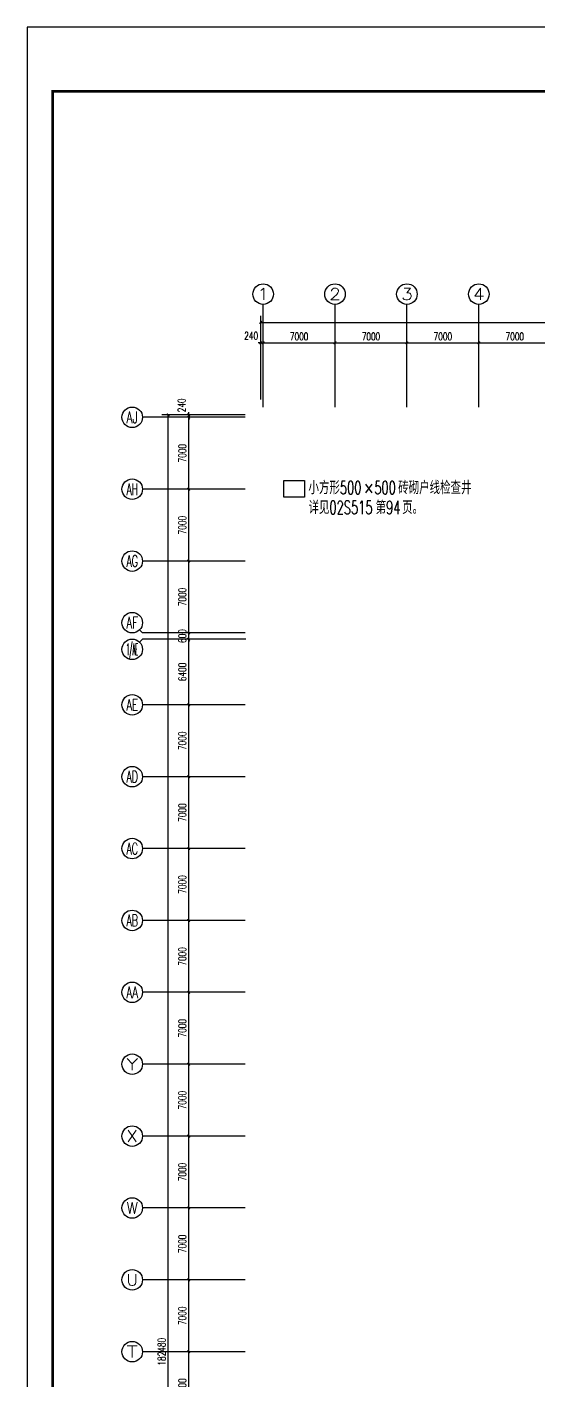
# Model space of a CAD drawing. Extents: x -4407041 to 173436, y -470270 to -29437.
# Drawn here: x -301516 to -251772, y -161194 to -29437 of the extents above; entities that cross this region are included whole.
import ezdxf
from ezdxf.enums import TextEntityAlignment as Align

# ---------------------------------------------------------------- set-up
doc = ezdxf.new("R2010")
doc.units = 0
doc.header["$LTSCALE"] = 1000
doc.header["$MEASUREMENT"] = 0
for name, color, linetype in [('AXIS', 3, 'Continuous'), ('AXIS_TEXT', 7, 'Continuous'), ('PUB_TITLE', 4, 'Continuous'), ('TWT_TEXT', 7, 'Continuous')]:
    doc.layers.add(name, color=color, linetype=linetype)
doc.styles.add('_TCH_AXIS', font='COMPLEX', dxfattribs={"bigfont": 'GBCBIG'})
doc.styles.add('_TCH_DIM_T3', font='SIMPLEX', dxfattribs={"width": 0.705882, "bigfont": 'GBCBIG'})
doc.styles.add('COMPLEX', font='COMPLEX')
doc.styles.add('hztxt', font='SIMPLEX', dxfattribs={"width": 0.8, "height": 3.5, "bigfont": 'HZTXT'})
doc.dimstyles.new('_TCH_ARCH&&250', dxfattribs={"dimtxt": 743.75, "dimasz": 250, "dimexe": 625, "dimexo": 750, "dimgap": 250, "dimtad": 1, "dimdec": 0, "dimzin": 0, "dimdsep": 46, "dimtxsty": '_TCH_DIM_T3', "dimblk": 'ARCHTICK', "dimcen": 0.09, "dimclrt": 7, "dimazin": 2, "dimtfac": 1, "dimtdec": 0, "dimtix": 1, "dimtmove": 2, "dimatfit": 3, "dimfxl": 0, "dimtolj": 1, "dimtzin": 0, "dimarcsym": 0})

# ---------------------------------------------------------------- blocks, each defined once
blk = doc.blocks.new('_ArchTick')
at = {"color": 0, "linetype": 'ByBlock', "const_width": 0.4}
blk.add_lwpolyline([(-0.5, -0.5), (0.5, 0.5)], dxfattribs=at)
blk = doc.blocks.new('*D185')
at = {"layer": 'AXIS', "color": 0, "lineweight": -2}
for p, q in [((-278768, -60194), (-279018, -60194)), ((-278768, -65694), (-278768, -59569)), ((-278768, -60194), (-278528, -60194)), ((-278528, -65694), (-278528, -59569)), ((-278528, -60194), (-278278, -60194))]:
    blk.add_line(p, q, dxfattribs=at)
at = {"layer": 'Defpoints', "color": 0}
for p in [(-278528, -60194), (-278768, -66444), (-278528, -66444)]:
    blk.add_point(p, dxfattribs=at)
at = {"layer": 'AXIS', "color": 0, "lineweight": -2, "xscale": 250, "yscale": 250, "zscale": 250}
blk.add_blockref('_ArchTick', (-278768, -60194), dxfattribs=at)
at = {"layer": 'AXIS', "color": 0, "lineweight": -2, "xscale": 250, "yscale": 250, "zscale": 250, "rotation": 180}
blk.add_blockref('_ArchTick', (-278528, -60194), dxfattribs=at)
at = {"layer": 'AXIS', "color": 7, "insert": (-279693, -59507), "char_height": 743.8, "attachment_point": 5, "style": '_TCH_DIM_T3'}
blk.add_mtext('\\A1;240', dxfattribs=at)
blk = doc.blocks.new('*D186')
at = {"layer": 'AXIS', "color": 0, "lineweight": -2}
for p, q in [((-278528, -65694), (-278528, -59569)), ((-278528, -60194), (-271528, -60194)), ((-271528, -65694), (-271528, -59569))]:
    blk.add_line(p, q, dxfattribs=at)
at = {"layer": 'Defpoints', "color": 0}
for p in [(-271528, -60194), (-278528, -66444), (-271528, -66444)]:
    blk.add_point(p, dxfattribs=at)
at = {"layer": 'AXIS', "color": 0, "lineweight": -2, "xscale": 250, "yscale": 250, "zscale": 250, "rotation": 180}
blk.add_blockref('_ArchTick', (-278528, -60194), dxfattribs=at)
at = {"layer": 'AXIS', "color": 0, "lineweight": -2, "xscale": 250, "yscale": 250, "zscale": 250}
blk.add_blockref('_ArchTick', (-271528, -60194), dxfattribs=at)
at = {"layer": 'AXIS', "color": 7, "insert": (-275028, -59572), "char_height": 743.8, "attachment_point": 5, "style": '_TCH_DIM_T3'}
blk.add_mtext('\\A1;7000', dxfattribs=at)
blk = doc.blocks.new('*D187')
at = {"layer": 'AXIS', "color": 0, "lineweight": -2}
for p, q in [((-271528, -65694), (-271528, -59569)), ((-271528, -60194), (-264528, -60194)), ((-264528, -65694), (-264528, -59569))]:
    blk.add_line(p, q, dxfattribs=at)
at = {"layer": 'Defpoints', "color": 0}
for p in [(-264528, -60194), (-271528, -66444), (-264528, -66444)]:
    blk.add_point(p, dxfattribs=at)
at = {"layer": 'AXIS', "color": 0, "lineweight": -2, "xscale": 250, "yscale": 250, "zscale": 250, "rotation": 180}
blk.add_blockref('_ArchTick', (-271528, -60194), dxfattribs=at)
at = {"layer": 'AXIS', "color": 0, "lineweight": -2, "xscale": 250, "yscale": 250, "zscale": 250}
blk.add_blockref('_ArchTick', (-264528, -60194), dxfattribs=at)
at = {"layer": 'AXIS', "color": 7, "insert": (-268028, -59572), "char_height": 743.8, "attachment_point": 5, "style": '_TCH_DIM_T3'}
blk.add_mtext('\\A1;7000', dxfattribs=at)
blk = doc.blocks.new('*D188')
at = {"layer": 'AXIS', "color": 0, "lineweight": -2}
for p, q in [((-264528, -65694), (-264528, -59569)), ((-264528, -60194), (-257528, -60194)), ((-257528, -65694), (-257528, -59569))]:
    blk.add_line(p, q, dxfattribs=at)
at = {"layer": 'Defpoints', "color": 0}
for p in [(-257528, -60194), (-264528, -66444), (-257528, -66444)]:
    blk.add_point(p, dxfattribs=at)
at = {"layer": 'AXIS', "color": 0, "lineweight": -2, "xscale": 250, "yscale": 250, "zscale": 250, "rotation": 180}
blk.add_blockref('_ArchTick', (-264528, -60194), dxfattribs=at)
at = {"layer": 'AXIS', "color": 0, "lineweight": -2, "xscale": 250, "yscale": 250, "zscale": 250}
blk.add_blockref('_ArchTick', (-257528, -60194), dxfattribs=at)
at = {"layer": 'AXIS', "color": 7, "insert": (-261028, -59572), "char_height": 743.8, "attachment_point": 5, "style": '_TCH_DIM_T3'}
blk.add_mtext('\\A1;7000', dxfattribs=at)
blk = doc.blocks.new('*D189')
at = {"layer": 'AXIS', "color": 0, "lineweight": -2}
for p, q in [((-257528, -65694), (-257528, -59569)), ((-257528, -60194), (-250528, -60194)), ((-250528, -65694), (-250528, -59569))]:
    blk.add_line(p, q, dxfattribs=at)
at = {"layer": 'Defpoints', "color": 0}
for p in [(-250528, -60194), (-257528, -66444), (-250528, -66444)]:
    blk.add_point(p, dxfattribs=at)
at = {"layer": 'AXIS', "color": 0, "lineweight": -2, "xscale": 250, "yscale": 250, "zscale": 250, "rotation": 180}
blk.add_blockref('_ArchTick', (-257528, -60194), dxfattribs=at)
at = {"layer": 'AXIS', "color": 0, "lineweight": -2, "xscale": 250, "yscale": 250, "zscale": 250}
blk.add_blockref('_ArchTick', (-250528, -60194), dxfattribs=at)
at = {"layer": 'AXIS', "color": 7, "insert": (-254028, -59572), "char_height": 743.8, "attachment_point": 5, "style": '_TCH_DIM_T3'}
blk.add_mtext('\\A1;7000', dxfattribs=at)
blk = doc.blocks.new('*D202')
at = {"layer": 'AXIS', "color": 0, "lineweight": -2}
for p, q in [((-278768, -65694), (-278768, -57569)), ((-172788, -65694), (-172788, -57569)), ((-278768, -58194), (-172788, -58194))]:
    blk.add_line(p, q, dxfattribs=at)
at = {"layer": 'Defpoints', "color": 0}
for p in [(-172788, -58194), (-278768, -66444), (-172788, -66444)]:
    blk.add_point(p, dxfattribs=at)
at = {"layer": 'AXIS', "color": 0, "lineweight": -2, "xscale": 250, "yscale": 250, "zscale": 250, "rotation": 180}
blk.add_blockref('_ArchTick', (-278768, -58194), dxfattribs=at)
at = {"layer": 'AXIS', "color": 0, "lineweight": -2, "xscale": 250, "yscale": 250, "zscale": 250}
blk.add_blockref('_ArchTick', (-172788, -58194), dxfattribs=at)
at = {"layer": 'AXIS', "color": 7, "insert": (-225778, -57572), "char_height": 743.8, "attachment_point": 5, "style": '_TCH_DIM_T3'}
blk.add_mtext('\\A1;105980', dxfattribs=at)
blk = doc.blocks.new('*D265')
at = {"layer": 'AXIS', "color": 0, "lineweight": -2}
for p, q in [((-280278, -158444), (-286403, -158444)), ((-285778, -165444), (-285778, -158444)), ((-280278, -165444), (-286403, -165444))]:
    blk.add_line(p, q, dxfattribs=at)
at = {"layer": 'Defpoints', "color": 0}
for p in [(-285778, -158444), (-279528, -158444), (-279528, -165444)]:
    blk.add_point(p, dxfattribs=at)
at = {"layer": 'AXIS', "color": 0, "lineweight": -2, "xscale": 250, "yscale": 250, "zscale": 250}
for p, rotation in [((-285778, -158444), 90), ((-285778, -165444), 270)]:
    blk.add_blockref('_ArchTick', p, dxfattribs=dict(at, rotation=rotation))
at = {"layer": 'AXIS', "color": 7, "insert": (-286400, -161944), "char_height": 743.8, "attachment_point": 5, "rotation": 90, "style": '_TCH_DIM_T3'}
blk.add_mtext('\\A1;7000', dxfattribs=at)
blk = doc.blocks.new('*D266')
at = {"layer": 'AXIS', "color": 0, "lineweight": -2}
for p, q in [((-280278, -151444), (-286403, -151444)), ((-285778, -158444), (-285778, -151444)), ((-280278, -158444), (-286403, -158444))]:
    blk.add_line(p, q, dxfattribs=at)
at = {"layer": 'Defpoints', "color": 0}
for p in [(-285778, -151444), (-279528, -151444), (-279528, -158444)]:
    blk.add_point(p, dxfattribs=at)
at = {"layer": 'AXIS', "color": 0, "lineweight": -2, "xscale": 250, "yscale": 250, "zscale": 250}
for p, rotation in [((-285778, -151444), 90), ((-285778, -158444), 270)]:
    blk.add_blockref('_ArchTick', p, dxfattribs=dict(at, rotation=rotation))
at = {"layer": 'AXIS', "color": 7, "insert": (-286400, -154944), "char_height": 743.8, "attachment_point": 5, "rotation": 90, "style": '_TCH_DIM_T3'}
blk.add_mtext('\\A1;7000', dxfattribs=at)
blk = doc.blocks.new('*D267')
at = {"layer": 'AXIS', "color": 0, "lineweight": -2}
for p, q in [((-280278, -144444), (-286403, -144444)), ((-285778, -151444), (-285778, -144444)), ((-280278, -151444), (-286403, -151444))]:
    blk.add_line(p, q, dxfattribs=at)
at = {"layer": 'Defpoints', "color": 0}
for p in [(-285778, -144444), (-279528, -144444), (-279528, -151444)]:
    blk.add_point(p, dxfattribs=at)
at = {"layer": 'AXIS', "color": 0, "lineweight": -2, "xscale": 250, "yscale": 250, "zscale": 250}
for p, rotation in [((-285778, -144444), 90), ((-285778, -151444), 270)]:
    blk.add_blockref('_ArchTick', p, dxfattribs=dict(at, rotation=rotation))
at = {"layer": 'AXIS', "color": 7, "insert": (-286400, -147944), "char_height": 743.8, "attachment_point": 5, "rotation": 90, "style": '_TCH_DIM_T3'}
blk.add_mtext('\\A1;7000', dxfattribs=at)
blk = doc.blocks.new('*D268')
at = {"layer": 'AXIS', "color": 0, "lineweight": -2}
for p, q in [((-280278, -137444), (-286403, -137444)), ((-285778, -144444), (-285778, -137444)), ((-280278, -144444), (-286403, -144444))]:
    blk.add_line(p, q, dxfattribs=at)
at = {"layer": 'Defpoints', "color": 0}
for p in [(-285778, -137444), (-279528, -137444), (-279528, -144444)]:
    blk.add_point(p, dxfattribs=at)
at = {"layer": 'AXIS', "color": 0, "lineweight": -2, "xscale": 250, "yscale": 250, "zscale": 250}
for p, rotation in [((-285778, -137444), 90), ((-285778, -144444), 270)]:
    blk.add_blockref('_ArchTick', p, dxfattribs=dict(at, rotation=rotation))
at = {"layer": 'AXIS', "color": 7, "insert": (-286400, -140944), "char_height": 743.8, "attachment_point": 5, "rotation": 90, "style": '_TCH_DIM_T3'}
blk.add_mtext('\\A1;7000', dxfattribs=at)
blk = doc.blocks.new('*D269')
at = {"layer": 'AXIS', "color": 0, "lineweight": -2}
for p, q in [((-280278, -130444), (-286403, -130444)), ((-285778, -137444), (-285778, -130444)), ((-280278, -137444), (-286403, -137444))]:
    blk.add_line(p, q, dxfattribs=at)
at = {"layer": 'Defpoints', "color": 0}
for p in [(-285778, -130444), (-279528, -130444), (-279528, -137444)]:
    blk.add_point(p, dxfattribs=at)
at = {"layer": 'AXIS', "color": 0, "lineweight": -2, "xscale": 250, "yscale": 250, "zscale": 250}
for p, rotation in [((-285778, -130444), 90), ((-285778, -137444), 270)]:
    blk.add_blockref('_ArchTick', p, dxfattribs=dict(at, rotation=rotation))
at = {"layer": 'AXIS', "color": 7, "insert": (-286400, -133944), "char_height": 743.8, "attachment_point": 5, "rotation": 90, "style": '_TCH_DIM_T3'}
blk.add_mtext('\\A1;7000', dxfattribs=at)
blk = doc.blocks.new('*D270')
at = {"layer": 'AXIS', "color": 0, "lineweight": -2}
for p, q in [((-280278, -123444), (-286403, -123444)), ((-285778, -130444), (-285778, -123444)), ((-280278, -130444), (-286403, -130444))]:
    blk.add_line(p, q, dxfattribs=at)
at = {"layer": 'Defpoints', "color": 0}
for p in [(-285778, -123444), (-279528, -123444), (-279528, -130444)]:
    blk.add_point(p, dxfattribs=at)
at = {"layer": 'AXIS', "color": 0, "lineweight": -2, "xscale": 250, "yscale": 250, "zscale": 250}
for p, rotation in [((-285778, -123444), 90), ((-285778, -130444), 270)]:
    blk.add_blockref('_ArchTick', p, dxfattribs=dict(at, rotation=rotation))
at = {"layer": 'AXIS', "color": 7, "insert": (-286400, -126944), "char_height": 743.8, "attachment_point": 5, "rotation": 90, "style": '_TCH_DIM_T3'}
blk.add_mtext('\\A1;7000', dxfattribs=at)
blk = doc.blocks.new('*D271')
at = {"layer": 'AXIS', "color": 0, "lineweight": -2}
for p, q in [((-280278, -116444), (-286403, -116444)), ((-285778, -123444), (-285778, -116444)), ((-280278, -123444), (-286403, -123444))]:
    blk.add_line(p, q, dxfattribs=at)
at = {"layer": 'Defpoints', "color": 0}
for p in [(-285778, -116444), (-279528, -116444), (-279528, -123444)]:
    blk.add_point(p, dxfattribs=at)
at = {"layer": 'AXIS', "color": 0, "lineweight": -2, "xscale": 250, "yscale": 250, "zscale": 250}
for p, rotation in [((-285778, -116444), 90), ((-285778, -123444), 270)]:
    blk.add_blockref('_ArchTick', p, dxfattribs=dict(at, rotation=rotation))
at = {"layer": 'AXIS', "color": 7, "insert": (-286400, -119944), "char_height": 743.8, "attachment_point": 5, "rotation": 90, "style": '_TCH_DIM_T3'}
blk.add_mtext('\\A1;7000', dxfattribs=at)
blk = doc.blocks.new('*D272')
at = {"layer": 'AXIS', "color": 0, "lineweight": -2}
for p, q in [((-280278, -109444), (-286403, -109444)), ((-285778, -116444), (-285778, -109444)), ((-280278, -116444), (-286403, -116444))]:
    blk.add_line(p, q, dxfattribs=at)
at = {"layer": 'Defpoints', "color": 0}
for p in [(-285778, -109444), (-279528, -109444), (-279528, -116444)]:
    blk.add_point(p, dxfattribs=at)
at = {"layer": 'AXIS', "color": 0, "lineweight": -2, "xscale": 250, "yscale": 250, "zscale": 250}
for p, rotation in [((-285778, -109444), 90), ((-285778, -116444), 270)]:
    blk.add_blockref('_ArchTick', p, dxfattribs=dict(at, rotation=rotation))
at = {"layer": 'AXIS', "color": 7, "insert": (-286400, -112944), "char_height": 743.8, "attachment_point": 5, "rotation": 90, "style": '_TCH_DIM_T3'}
blk.add_mtext('\\A1;7000', dxfattribs=at)
blk = doc.blocks.new('*D273')
at = {"layer": 'AXIS', "color": 0, "lineweight": -2}
for p, q in [((-280278, -102444), (-286403, -102444)), ((-285778, -109444), (-285778, -102444)), ((-280278, -109444), (-286403, -109444))]:
    blk.add_line(p, q, dxfattribs=at)
at = {"layer": 'Defpoints', "color": 0}
for p in [(-285778, -102444), (-279528, -102444), (-279528, -109444)]:
    blk.add_point(p, dxfattribs=at)
at = {"layer": 'AXIS', "color": 0, "lineweight": -2, "xscale": 250, "yscale": 250, "zscale": 250}
for p, rotation in [((-285778, -102444), 90), ((-285778, -109444), 270)]:
    blk.add_blockref('_ArchTick', p, dxfattribs=dict(at, rotation=rotation))
at = {"layer": 'AXIS', "color": 7, "insert": (-286400, -105944), "char_height": 743.8, "attachment_point": 5, "rotation": 90, "style": '_TCH_DIM_T3'}
blk.add_mtext('\\A1;7000', dxfattribs=at)
blk = doc.blocks.new('*D274')
at = {"layer": 'AXIS', "color": 0, "lineweight": -2}
for p, q in [((-280278, -95444), (-286403, -95444)), ((-285778, -102444), (-285778, -95444)), ((-280278, -102444), (-286403, -102444))]:
    blk.add_line(p, q, dxfattribs=at)
at = {"layer": 'Defpoints', "color": 0}
for p in [(-285778, -95444), (-279528, -95444), (-279528, -102444)]:
    blk.add_point(p, dxfattribs=at)
at = {"layer": 'AXIS', "color": 0, "lineweight": -2, "xscale": 250, "yscale": 250, "zscale": 250}
for p, rotation in [((-285778, -95444), 90), ((-285778, -102444), 270)]:
    blk.add_blockref('_ArchTick', p, dxfattribs=dict(at, rotation=rotation))
at = {"layer": 'AXIS', "color": 7, "insert": (-286400, -98944), "char_height": 743.8, "attachment_point": 5, "rotation": 90, "style": '_TCH_DIM_T3'}
blk.add_mtext('\\A1;7000', dxfattribs=at)
blk = doc.blocks.new('*D275')
at = {"layer": 'AXIS', "color": 0, "lineweight": -2}
for p, q in [((-280278, -89044), (-286403, -89044)), ((-285778, -95444), (-285778, -89044)), ((-280278, -95444), (-286403, -95444))]:
    blk.add_line(p, q, dxfattribs=at)
at = {"layer": 'Defpoints', "color": 0}
for p in [(-285778, -89044), (-279528, -89044), (-279528, -95444)]:
    blk.add_point(p, dxfattribs=at)
at = {"layer": 'AXIS', "color": 0, "lineweight": -2, "xscale": 250, "yscale": 250, "zscale": 250}
for p, rotation in [((-285778, -89044), 90), ((-285778, -95444), 270)]:
    blk.add_blockref('_ArchTick', p, dxfattribs=dict(at, rotation=rotation))
at = {"layer": 'AXIS', "color": 7, "insert": (-286400, -92244), "char_height": 743.8, "attachment_point": 5, "rotation": 90, "style": '_TCH_DIM_T3'}
blk.add_mtext('\\A1;6400', dxfattribs=at)
blk = doc.blocks.new('*D276')
at = {"layer": 'AXIS', "color": 0, "lineweight": -2}
for p, q in [((-285778, -88444), (-285778, -88194)), ((-280278, -88444), (-286403, -88444)), ((-280278, -89044), (-286403, -89044)), ((-285778, -89044), (-285778, -88444)), ((-285778, -89044), (-285778, -89294))]:
    blk.add_line(p, q, dxfattribs=at)
at = {"layer": 'Defpoints', "color": 0}
for p in [(-285778, -88444), (-279528, -88444), (-279528, -89044)]:
    blk.add_point(p, dxfattribs=at)
at = {"layer": 'AXIS', "color": 0, "lineweight": -2, "xscale": 250, "yscale": 250, "zscale": 250}
for p, rotation in [((-285778, -88444), 270), ((-285778, -89044), 90)]:
    blk.add_blockref('_ArchTick', p, dxfattribs=dict(at, rotation=rotation))
at = {"layer": 'AXIS', "color": 7, "insert": (-286400, -88744), "char_height": 743.8, "attachment_point": 5, "rotation": 90, "style": '_TCH_DIM_T3'}
blk.add_mtext('\\A1;600', dxfattribs=at)
blk = doc.blocks.new('*D277')
at = {"layer": 'AXIS', "color": 0, "lineweight": -2}
for p, q in [((-280278, -81444), (-286403, -81444)), ((-285778, -88444), (-285778, -81444)), ((-280278, -88444), (-286403, -88444))]:
    blk.add_line(p, q, dxfattribs=at)
at = {"layer": 'Defpoints', "color": 0}
for p in [(-285778, -81444), (-279528, -81444), (-279528, -88444)]:
    blk.add_point(p, dxfattribs=at)
at = {"layer": 'AXIS', "color": 0, "lineweight": -2, "xscale": 250, "yscale": 250, "zscale": 250}
for p, rotation in [((-285778, -81444), 90), ((-285778, -88444), 270)]:
    blk.add_blockref('_ArchTick', p, dxfattribs=dict(at, rotation=rotation))
at = {"layer": 'AXIS', "color": 7, "insert": (-286400, -84944), "char_height": 743.8, "attachment_point": 5, "rotation": 90, "style": '_TCH_DIM_T3'}
blk.add_mtext('\\A1;7000', dxfattribs=at)
blk = doc.blocks.new('*D278')
at = {"layer": 'AXIS', "color": 0, "lineweight": -2}
for p, q in [((-280278, -74444), (-286403, -74444)), ((-285778, -81444), (-285778, -74444)), ((-280278, -81444), (-286403, -81444))]:
    blk.add_line(p, q, dxfattribs=at)
at = {"layer": 'Defpoints', "color": 0}
for p in [(-285778, -74444), (-279528, -74444), (-279528, -81444)]:
    blk.add_point(p, dxfattribs=at)
at = {"layer": 'AXIS', "color": 0, "lineweight": -2, "xscale": 250, "yscale": 250, "zscale": 250}
for p, rotation in [((-285778, -74444), 90), ((-285778, -81444), 270)]:
    blk.add_blockref('_ArchTick', p, dxfattribs=dict(at, rotation=rotation))
at = {"layer": 'AXIS', "color": 7, "insert": (-286400, -77944), "char_height": 743.8, "attachment_point": 5, "rotation": 90, "style": '_TCH_DIM_T3'}
blk.add_mtext('\\A1;7000', dxfattribs=at)
blk = doc.blocks.new('*D279')
at = {"layer": 'AXIS', "color": 0, "lineweight": -2}
for p, q in [((-280278, -67444), (-286403, -67444)), ((-285778, -74444), (-285778, -67444)), ((-280278, -74444), (-286403, -74444))]:
    blk.add_line(p, q, dxfattribs=at)
at = {"layer": 'Defpoints', "color": 0}
for p in [(-285778, -67444), (-279528, -67444), (-279528, -74444)]:
    blk.add_point(p, dxfattribs=at)
at = {"layer": 'AXIS', "color": 0, "lineweight": -2, "xscale": 250, "yscale": 250, "zscale": 250}
for p, rotation in [((-285778, -67444), 90), ((-285778, -74444), 270)]:
    blk.add_blockref('_ArchTick', p, dxfattribs=dict(at, rotation=rotation))
at = {"layer": 'AXIS', "color": 7, "insert": (-286400, -70944), "char_height": 743.8, "attachment_point": 5, "rotation": 90, "style": '_TCH_DIM_T3'}
blk.add_mtext('\\A1;7000', dxfattribs=at)
blk = doc.blocks.new('*D280')
at = {"layer": 'AXIS', "color": 0, "lineweight": -2}
for p, q in [((-285778, -67204), (-285778, -66954)), ((-280278, -67204), (-286403, -67204)), ((-280278, -67444), (-286403, -67444)), ((-285778, -67444), (-285778, -67204)), ((-285778, -67444), (-285778, -67694))]:
    blk.add_line(p, q, dxfattribs=at)
at = {"layer": 'Defpoints', "color": 0}
for p in [(-285778, -67204), (-279528, -67204), (-279528, -67444)]:
    blk.add_point(p, dxfattribs=at)
at = {"layer": 'AXIS', "color": 0, "lineweight": -2, "xscale": 250, "yscale": 250, "zscale": 250}
for p, rotation in [((-285778, -67204), 270), ((-285778, -67444), 90)]:
    blk.add_blockref('_ArchTick', p, dxfattribs=dict(at, rotation=rotation))
at = {"layer": 'AXIS', "color": 7, "insert": (-286466, -66279), "char_height": 743.8, "attachment_point": 5, "rotation": 90, "style": '_TCH_DIM_T3'}
blk.add_mtext('\\A1;240', dxfattribs=at)
blk = doc.blocks.new('*D281')
at = {"layer": 'AXIS', "color": 0, "lineweight": -2}
for p, q in [((-280278, -67204), (-288403, -67204)), ((-287778, -249684), (-287778, -67204)), ((-280278, -249684), (-288403, -249684))]:
    blk.add_line(p, q, dxfattribs=at)
at = {"layer": 'Defpoints', "color": 0}
for p in [(-287778, -67204), (-279528, -67204), (-279528, -249684)]:
    blk.add_point(p, dxfattribs=at)
at = {"layer": 'AXIS', "color": 0, "lineweight": -2, "xscale": 250, "yscale": 250, "zscale": 250}
for p, rotation in [((-287778, -67204), 90), ((-287778, -249684), 270)]:
    blk.add_blockref('_ArchTick', p, dxfattribs=dict(at, rotation=rotation))
at = {"layer": 'AXIS', "color": 7, "insert": (-288400, -158444), "char_height": 743.8, "attachment_point": 5, "rotation": 90, "style": '_TCH_DIM_T3'}
blk.add_mtext('\\A1;182480', dxfattribs=at)
blk = doc.blocks.new('_AXISO')
blk.add_circle((0, 0), 0.5)
at = {"layer": 'AXIS_TEXT', "style": 'COMPLEX', "width": 1.041667}
blk.add_attdef('A', text='', height=0.56, dxfattribs=at).set_placement((-0.25, -0.28), (0.25, -0.28), align=Align.FIT)

msp = doc.modelspace()

# ---------------------------------------------------------------- linework, layer by layer
msp.add_lwpolyline([(-276501.5, -73584.5), (-274500.5, -73584.5), (-274500.5, -75212.5), (-276501.5, -75212.5)], close=True)
at = {"layer": 'AXIS'}
for p, q in [((-278528.2, -66444.2), (-278528.2, -56444.2)), ((-271528.2, -66444.2), (-271528.2, -56444.2)), ((-264528.2, -66444.2), (-264528.2, -56444.2)), ((-257528.2, -66444.2), (-257528.2, -56444.2)), ((-280278.2, -67444.2), (-290278.2, -67444.3)), ((-280278.1, -74444.2), (-290278.1, -74444.3)), ((-280278, -81444.2), (-290278, -81444.3)), ((-290570.9, -88151.4), (-290278, -88444.3)), ((-290570.9, -89337.1), (-290278, -89044.2)), ((-280278, -88444.2), (-290278, -88444.3)), ((-280215.9, -89044.2), (-290278, -89044.2)), ((-280277.9, -95444.2), (-290277.9, -95444.3)), ((-280277.9, -102444.2), (-290277.9, -102444.3)), ((-280277.8, -109444.2), (-290277.8, -109444.3)), ((-280277.7, -116444.2), (-290277.7, -116444.3)), ((-280277.7, -123444.2), (-290277.7, -123444.3)), ((-280277.6, -130444.2), (-290277.6, -130444.3)), ((-280277.6, -137444.2), (-290277.6, -137444.3)), ((-280277.5, -144444.2), (-290277.5, -144444.3)), ((-280277.4, -151444.2), (-290277.4, -151444.3)), ((-280277.4, -158444.2), (-290277.4, -158444.3))]:
    msp.add_line(p, q, dxfattribs=at)
at = {"layer": 'PUB_TITLE'}
msp.add_lwpolyline([(-301516.5, -29436.9), (-301516.5, -292186.9), (-153016.5, -292186.9), (-153016.5, -29436.9)], close=True, dxfattribs=at)
at = {"layer": 'PUB_TITLE', "const_width": 250}
msp.add_lwpolyline([(-299016.5, -35686.9), (-299016.5, -289686.9), (-155516.5, -289686.9), (-155516.5, -35686.9)], close=True, dxfattribs=at)

# ---------------------------------------------------------------- block references
at = {"layer": 'AXIS'}
ref = msp.add_blockref('_AXISO', (-278528.2, -55444.2), dxfattribs=dict(at, xscale=2000, yscale=2000, zscale=2000))
ref.add_attrib('A', '1', dxfattribs={"layer": 'AXIS_TEXT', "height": 1131.4, "style": '_TCH_AXIS', "width": 2.333333}).set_placement((-279093.8, -56009.9), (-277962.5, -56009.9), align=Align.FIT)
ref = msp.add_blockref('_AXISO', (-271528.2, -55444.2), dxfattribs=dict(at, xscale=2000, yscale=2000, zscale=2000))
ref.add_attrib('A', '2', dxfattribs={"layer": 'AXIS_TEXT', "height": 1131.4, "style": '_TCH_AXIS', "width": 1.5}).set_placement((-272093.8, -56009.9), (-270962.5, -56009.9), align=Align.FIT)
ref = msp.add_blockref('_AXISO', (-264528.2, -55444.2), dxfattribs=dict(at, xscale=2000, yscale=2000, zscale=2000))
ref.add_attrib('A', '3', dxfattribs={"layer": 'AXIS_TEXT', "height": 1131.4, "style": '_TCH_AXIS', "width": 1.5}).set_placement((-265093.8, -56009.9), (-263962.5, -56009.9), align=Align.FIT)
ref = msp.add_blockref('_AXISO', (-257528.2, -55444.2), dxfattribs=dict(at, xscale=2000, yscale=2000, zscale=2000))
ref.add_attrib('A', '4', dxfattribs={"layer": 'AXIS_TEXT', "height": 1131.4, "style": '_TCH_AXIS', "width": 1.3125}).set_placement((-258093.8, -56009.9), (-256962.5, -56009.9), align=Align.FIT)
ref = msp.add_blockref('_AXISO', (-291278.2, -67444.3), dxfattribs=dict(at, xscale=2000, yscale=2000, zscale=2000))
ref.add_attrib('A', 'AJ', dxfattribs={"layer": 'AXIS_TEXT', "height": 1131.37, "style": '_TCH_AXIS', "width": 0.65625}).set_placement((-291843.8, -68010), (-290712.5, -68010), align=Align.FIT)
ref = msp.add_blockref('_AXISO', (-291278.1, -74444.3), dxfattribs=dict(at, xscale=2000, yscale=2000, zscale=2000))
ref.add_attrib('A', 'AH', dxfattribs={"layer": 'AXIS_TEXT', "height": 1131.37, "style": '_TCH_AXIS', "width": 0.512195}).set_placement((-291843.8, -75010), (-290712.4, -75010), align=Align.FIT)
ref = msp.add_blockref('_AXISO', (-291278, -81444.3), dxfattribs=dict(at, xscale=2000, yscale=2000, zscale=2000))
ref.add_attrib('A', 'AG', dxfattribs={"layer": 'AXIS_TEXT', "height": 1131.37, "style": '_TCH_AXIS', "width": 0.538462}).set_placement((-291843.7, -82010), (-290712.4, -82010), align=Align.FIT)
ref = msp.add_blockref('_AXISO', (-291278, -87444.3), dxfattribs=dict(at, xscale=2000, yscale=2000, zscale=2000))
ref.add_attrib('A', 'AF', dxfattribs={"layer": 'AXIS_TEXT', "height": 1131.37, "style": '_TCH_AXIS', "width": 0.567568}).set_placement((-291843.7, -88010), (-290712.3, -88010), align=Align.FIT)
ref = msp.add_blockref('_AXISO', (-291278, -90044.2), dxfattribs=dict(at, xscale=2000, yscale=2000, zscale=2000))
ref.add_attrib('A', '1/AE', dxfattribs={"layer": 'AXIS_TEXT', "height": 1131.37, "style": '_TCH_AXIS', "width": 0.283784}).set_placement((-291843.7, -90609.9), (-290712.3, -90609.9), align=Align.FIT)
ref = msp.add_blockref('_AXISO', (-291277.9, -95444.3), dxfattribs=dict(at, xscale=2000, yscale=2000, zscale=2000))
ref.add_attrib('A', 'AE', dxfattribs={"layer": 'AXIS_TEXT', "height": 1131.37, "style": '_TCH_AXIS', "width": 0.567568}).set_placement((-291843.6, -96010), (-290712.2, -96010), align=Align.FIT)
ref = msp.add_blockref('_AXISO', (-291277.9, -102444.3), dxfattribs=dict(at, xscale=2000, yscale=2000, zscale=2000))
ref.add_attrib('A', 'AD', dxfattribs={"layer": 'AXIS_TEXT', "height": 1131.37, "style": '_TCH_AXIS', "width": 0.552632}).set_placement((-291843.5, -103010), (-290712.2, -103010), align=Align.FIT)
ref = msp.add_blockref('_AXISO', (-291277.8, -109444.3), dxfattribs=dict(at, xscale=2000, yscale=2000, zscale=2000))
ref.add_attrib('A', 'AC', dxfattribs={"layer": 'AXIS_TEXT', "height": 1131.37, "style": '_TCH_AXIS', "width": 0.583333}).set_placement((-291843.5, -110010), (-290712.1, -110010), align=Align.FIT)
ref = msp.add_blockref('_AXISO', (-291277.7, -116444.3), dxfattribs=dict(at, xscale=2000, yscale=2000, zscale=2000))
ref.add_attrib('A', 'AB', dxfattribs={"layer": 'AXIS_TEXT', "height": 1131.37, "style": '_TCH_AXIS', "width": 0.552632}).set_placement((-291843.4, -117010), (-290712.1, -117010), align=Align.FIT)
ref = msp.add_blockref('_AXISO', (-291277.7, -123444.3), dxfattribs=dict(at, xscale=2000, yscale=2000, zscale=2000))
ref.add_attrib('A', 'AA', dxfattribs={"layer": 'AXIS_TEXT', "height": 1131.37, "style": '_TCH_AXIS', "width": 0.538462}).set_placement((-291843.4, -124010), (-290712, -124010), align=Align.FIT)
ref = msp.add_blockref('_AXISO', (-291277.6, -130444.3), dxfattribs=dict(at, xscale=2000, yscale=2000, zscale=2000))
ref.add_attrib('A', 'Y', dxfattribs={"layer": 'AXIS_TEXT', "height": 1131.4, "style": '_TCH_AXIS', "width": 1.105263}).set_placement((-291843.3, -131010), (-290711.9, -131010), align=Align.FIT)
ref = msp.add_blockref('_AXISO', (-291277.6, -137444.3), dxfattribs=dict(at, xscale=2000, yscale=2000, zscale=2000))
ref.add_attrib('A', 'X', dxfattribs={"layer": 'AXIS_TEXT', "height": 1131.4, "style": '_TCH_AXIS', "width": 1.166667}).set_placement((-291843.3, -138010), (-290711.9, -138010), align=Align.FIT)
ref = msp.add_blockref('_AXISO', (-291277.5, -144444.3), dxfattribs=dict(at, xscale=2000, yscale=2000, zscale=2000))
ref.add_attrib('A', 'W', dxfattribs={"layer": 'AXIS_TEXT', "height": 1131.4, "style": '_TCH_AXIS', "width": 0.954545}).set_placement((-291843.2, -145010), (-290711.8, -145010), align=Align.FIT)
ref = msp.add_blockref('_AXISO', (-291277.4, -151444.3), dxfattribs=dict(at, xscale=2000, yscale=2000, zscale=2000))
ref.add_attrib('A', 'U', dxfattribs={"layer": 'AXIS_TEXT', "height": 1131.4, "style": '_TCH_AXIS', "width": 1.05}).set_placement((-291843.1, -152010), (-290711.8, -152010), align=Align.FIT)
ref = msp.add_blockref('_AXISO', (-291277.4, -158444.3), dxfattribs=dict(at, xscale=2000, yscale=2000, zscale=2000))
ref.add_attrib('A', 'T', dxfattribs={"layer": 'AXIS_TEXT', "height": 1131.4, "style": '_TCH_AXIS', "width": 1.4}).set_placement((-291843.1, -159010), (-290711.7, -159010), align=Align.FIT)

# ---------------------------------------------------------------- texts
at = {"layer": 'TWT_TEXT', "style": 'hztxt'}
for s, width, p in [('小方形', 0.8, (-274114.7, -74934.1)), ('500', 0.64, (-271057.1, -74934.1)), ('500', 0.64, (-267708.3, -74934.1)), ('砖砌户线检查井', 0.8, (-265378.7, -74934.1)), ('×', 0.8, (-268727.5, -74934.1)), ('详见', 0.8, (-274114.7, -76863.8)), ('02S515', 0.64, (-272076.3, -76863.8)), ('第', 0.8, (-267572.4, -76863.8)), ('94', 0.64, (-266553.2, -76863.8)), ('页。', 0.8, (-265000.1, -76863.8))]:
    msp.add_text(s, height=1274, dxfattribs=dict(at, width=width)).set_placement(p)

# ---------------------------------------------------------------- dimensions: what is measured, and where the dimension line sits
at = {"layer": 'AXIS'}
for p1, p2, distance, picture, middle in [((-278768.2, -66444.2), (-172788.2, -66444.2), 8250, '*D202', (-225778.2, -57572.3)), ((-278528.2, -66444.2), (-271528.2, -66444.2), 6250, '*D186', (-275028.2, -59572.3)), ((-271528.2, -66444.2), (-264528.2, -66444.2), 6250, '*D187', (-268028.2, -59572.3)), ((-264528.2, -66444.2), (-257528.2, -66444.2), 6250, '*D188', (-261028.2, -59572.3)), ((-257528.2, -66444.2), (-250528.2, -66444.2), 6250, '*D189', (-254028.2, -59572.3)), ((-279528.2, -249684.2), (-279528.2, -67204.2), 8250, '*D281', (-288400, -158444.2)), ((-279528.2, -74444.2), (-279528.2, -67444.2), 6250, '*D279', (-286400, -70944.2)), ((-279528.2, -81444.2), (-279528.2, -74444.2), 6250, '*D278', (-286400, -77944.2)), ((-279528.2, -88444.2), (-279528.2, -81444.2), 6250, '*D277', (-286400, -84944.2)), ((-279528.2, -89044.2), (-279528.2, -88444.2), 6250, '*D276', (-286400, -88744.2)), ((-279528.2, -95444.2), (-279528.2, -89044.2), 6250, '*D275', (-286400, -92244.2)), ((-279528.2, -102444.2), (-279528.2, -95444.2), 6250, '*D274', (-286400, -98944.2)), ((-279528.2, -109444.2), (-279528.2, -102444.2), 6250, '*D273', (-286400, -105944.2)), ((-279528.2, -116444.2), (-279528.2, -109444.2), 6250, '*D272', (-286400, -112944.2)), ((-279528.2, -123444.2), (-279528.2, -116444.2), 6250, '*D271', (-286400, -119944.2)), ((-279528.2, -130444.2), (-279528.2, -123444.2), 6250, '*D270', (-286400, -126944.2)), ((-279528.2, -137444.2), (-279528.2, -130444.2), 6250, '*D269', (-286400, -133944.2)), ((-279528.2, -144444.2), (-279528.2, -137444.2), 6250, '*D268', (-286400, -140944.2)), ((-279528.2, -151444.2), (-279528.2, -144444.2), 6250, '*D267', (-286400, -147944.2)), ((-279528.2, -158444.2), (-279528.2, -151444.2), 6250, '*D266', (-286400, -154944.2)), ((-279528.2, -165444.2), (-279528.2, -158444.2), 6250, '*D265', (-286400, -161944.2))]:
    dim = msp.add_aligned_dim(p1=p1, p2=p2, distance=distance, dimstyle='_TCH_ARCH&&250', dxfattribs=at)
    dim.commit()
    dim.dimension.update_dxf_attribs({"geometry": picture, "text_midpoint": middle})
for base, p1, p2, angle, picture, middle in [((-278528.2, -60194.2), (-278768.2, -66444.2), (-278528.2, -66444.2), 0, '*D185', (-279693.2, -59506.7)), ((-285778.2, -67204.2), (-279528.2, -67444.2), (-279528.2, -67204.2), 90, '*D280', (-286465.7, -66279.2))]:
    dim = msp.add_linear_dim(base=base, p1=p1, p2=p2, angle=angle, dimstyle='_TCH_ARCH&&250', dxfattribs=at)
    dim.commit()
    dim.dimension.update_dxf_attribs({"geometry": picture, "text_midpoint": middle, "dimtype": 129})

doc.saveas('drawing.dxf')
